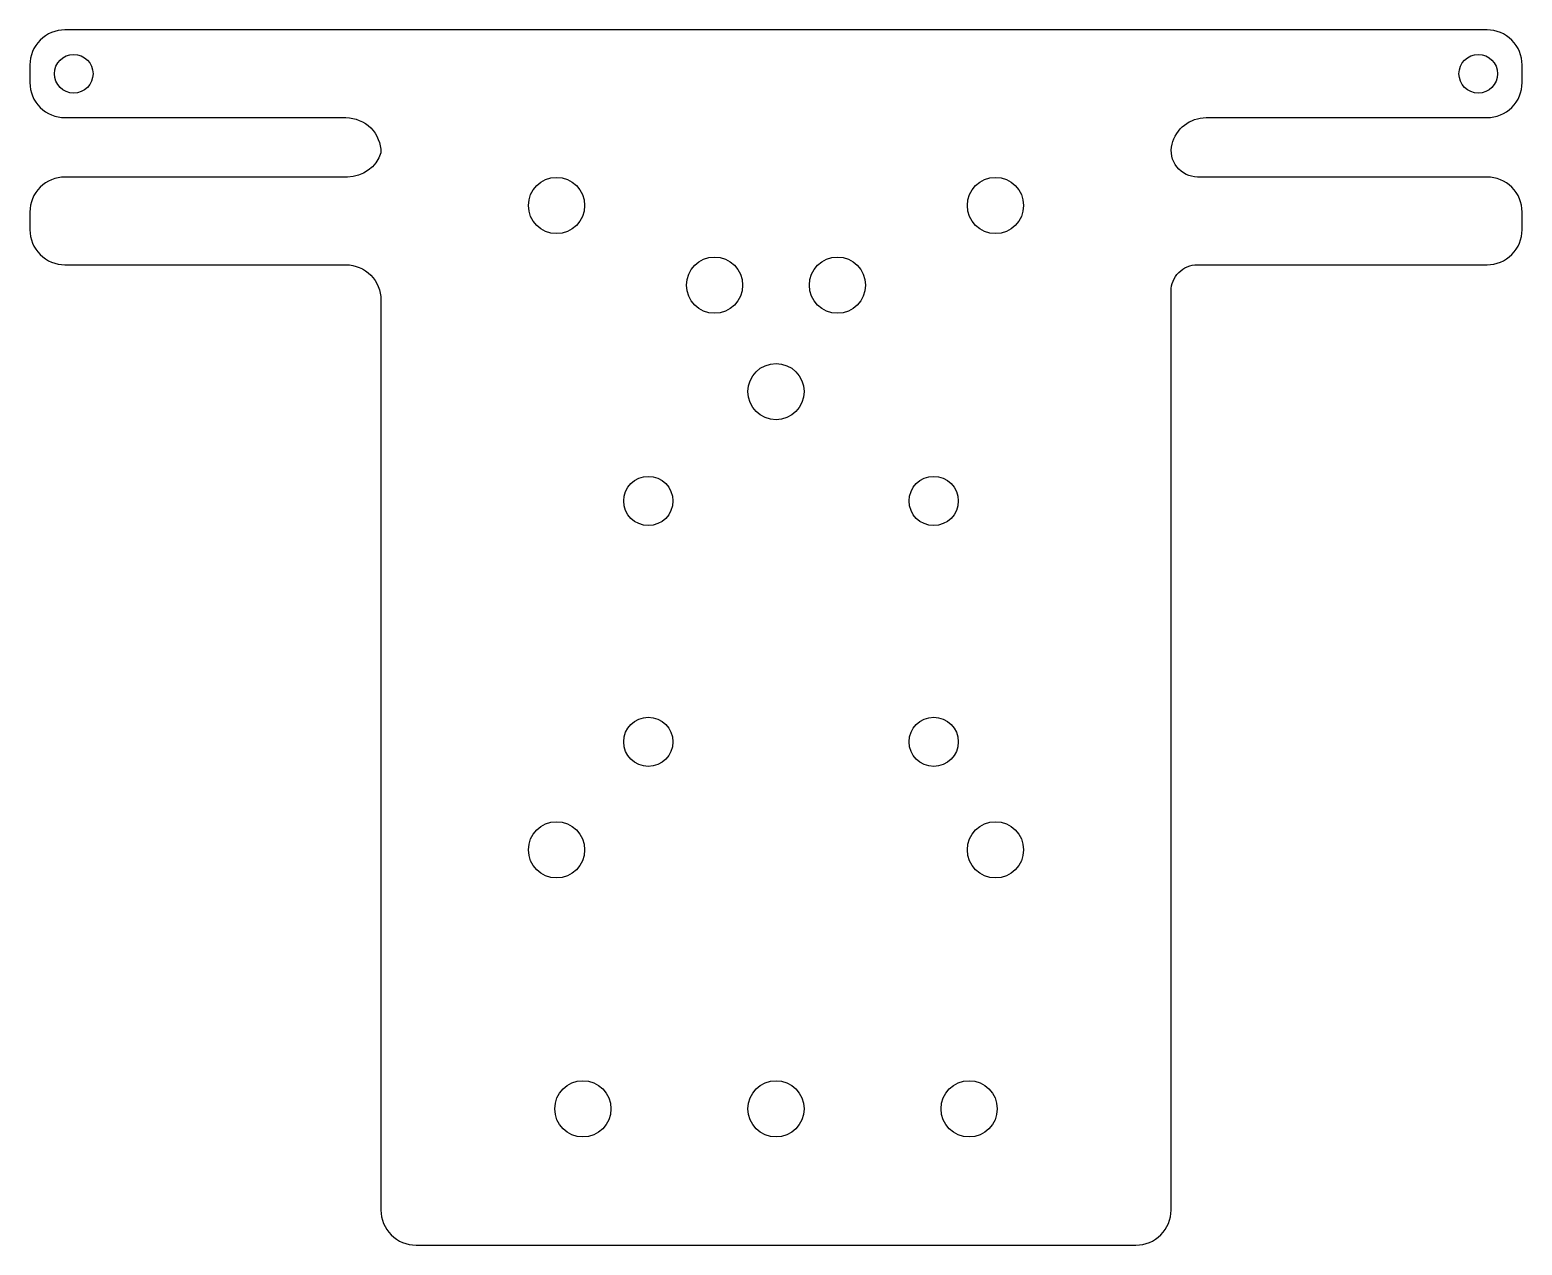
# Model space of a CAD drawing. Header units: millimetres. Extents: x -54.5 to 30.5, y -5 to 64.2.
import ezdxf

# ---------------------------------------------------------------- set-up
doc = ezdxf.new("R2010")
doc.units = ezdxf.units.MM
doc.layers.get('0').update_dxf_attribs({"linetype": 'CONTINUOUS'})

msp = doc.modelspace()

# ---------------------------------------------------------------- linework, layer by layer
msp.add_lwpolyline([(28.5, 50.821, 0.414214), (30.5, 52.821), (30.5, 53.821, 0.414214), (28.5, 55.821), (12.015, 55.821, -0.487623), (10.559, 57.683, -0.344427), (12.5, 59.2), (28.5, 59.2, 0.414214), (30.5, 61.2), (30.5, 62.2, 0.414214), (28.5, 64.2), (-52.5, 64.2, 0.414214), (-54.5, 62.2), (-54.5, 61.2, 0.414214), (-52.5, 59.2), (-36.5, 59.2, -0.414214), (-34.5, 57.2, -0.324519), (-36.401, 55.821), (-52.5, 55.821, 0.414214), (-54.5, 53.821), (-54.5, 52.821, 0.414214), (-52.5, 50.821), (-36.5, 50.821, -0.414214), (-34.5, 48.821), (-34.5, -3, 0.414214), (-32.5, -5), (8.5, -5, 0.414214), (10.5, -3), (10.5, 49.321, -0.414214), (12, 50.821)], format="xyb", close=True)
for centre, radius in [((-52, 61.7), 1.1), ((28, 61.7), 1.1), ((-24.5, 54.2), 1.6), ((0.5, 54.2), 1.6), ((-15.5, 49.662), 1.6), ((-8.5, 49.662), 1.6), ((-12, 43.6), 1.6), ((-19.273, 37.375), 1.4), ((-3.017, 37.375), 1.4), ((-19.273, 23.659), 1.4), ((-3.017, 23.659), 1.4), ((-24.5, 17.511), 1.6), ((0.5, 17.511), 1.6), ((-23, 2.761), 1.6), ((-12, 2.761), 1.6), ((-1, 2.761), 1.6)]:
    msp.add_circle(centre, radius)

doc.saveas('drawing.dxf')
